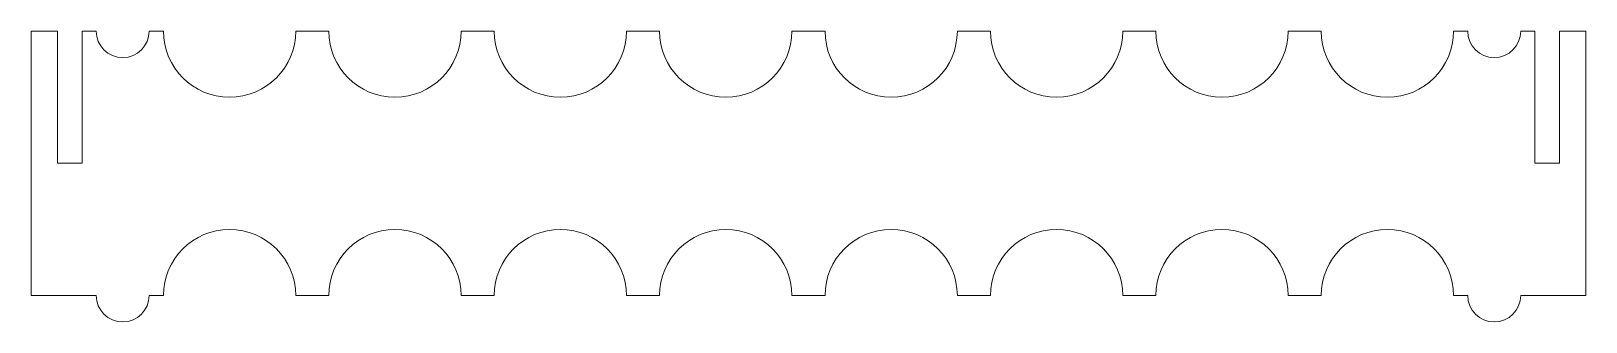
# Model space of a CAD drawing. Header units: millimetres. Extents: x 101 to 336, y 145 to 189.
import ezdxf

# ---------------------------------------------------------------- set-up
doc = ezdxf.new("R2010")
doc.units = ezdxf.units.MM

msp = doc.modelspace()

# ---------------------------------------------------------------- linework, layer by layer
at = {"color": 7, "linetype": 'Continuous', "lineweight": 15}
for p, q in [((100.85, 188.63), (100.85, 148.63)), ((104.85, 188.63), (100.85, 188.63)), ((104.85, 188.63), (104.85, 168.63)), ((108.55, 168.63), (108.55, 188.63)), ((110.7, 188.63), (108.55, 188.63)), ((120.85, 188.63), (118.7, 188.63)), ((145.85, 188.63), (140.85, 188.63)), ((170.85, 188.63), (165.85, 188.63)), ((195.85, 188.63), (190.85, 188.63)), ((220.85, 188.63), (215.85, 188.63)), ((245.85, 188.63), (240.85, 188.63)), ((270.85, 188.63), (265.85, 188.63)), ((295.85, 188.63), (290.85, 188.63)), ((318, 188.63), (315.85, 188.63)), ((328.15, 188.63), (326, 188.63)), ((328.15, 188.63), (328.15, 168.63)), ((331.85, 168.63), (331.85, 188.63)), ((335.85, 188.63), (331.85, 188.63)), ((335.85, 148.63), (335.85, 188.63)), ((104.85, 168.63), (108.55, 168.63)), ((328.15, 168.63), (331.85, 168.63)), ((100.85, 148.63), (110.7, 148.63)), ((118.7, 148.63), (120.85, 148.63)), ((140.85, 148.63), (145.85, 148.63)), ((165.85, 148.63), (170.85, 148.63)), ((190.85, 148.63), (195.85, 148.63)), ((215.85, 148.63), (220.85, 148.63)), ((240.85, 148.63), (245.85, 148.63)), ((265.85, 148.63), (270.85, 148.63)), ((290.85, 148.63), (295.85, 148.63)), ((315.85, 148.63), (318, 148.63)), ((326, 148.63), (335.85, 148.63))]:
    msp.add_line(p, q, dxfattribs=at)
for centre, radius, start, end in [((114.7, 188.63), 4, 180, 0), ((130.85, 188.63), 10, 180, 0), ((155.85, 188.63), 10, 180, 0), ((180.85, 188.63), 10, 180, 0), ((205.85, 188.63), 10, 180, 0), ((230.85, 188.63), 10, 180, 0), ((255.85, 188.63), 10, 180, 0), ((280.85, 188.63), 10, 180, 0), ((305.85, 188.63), 10, 180, 0), ((322, 188.63), 4, 180, 0), ((130.85, 148.63), 10, 0, 180), ((155.85, 148.63), 10, 0, 180), ((180.85, 148.63), 10, 0, 180), ((205.85, 148.63), 10, 0, 180), ((230.85, 148.63), 10, 0, 180), ((255.85, 148.63), 10, 0, 180), ((280.85, 148.63), 10, 0, 180), ((305.85, 148.63), 10, 0, 180), ((114.7, 148.63), 4, 180, 0), ((322, 148.63), 4, 180, 0)]:
    msp.add_arc(centre, radius, start, end, dxfattribs=at)

doc.saveas('drawing.dxf')
